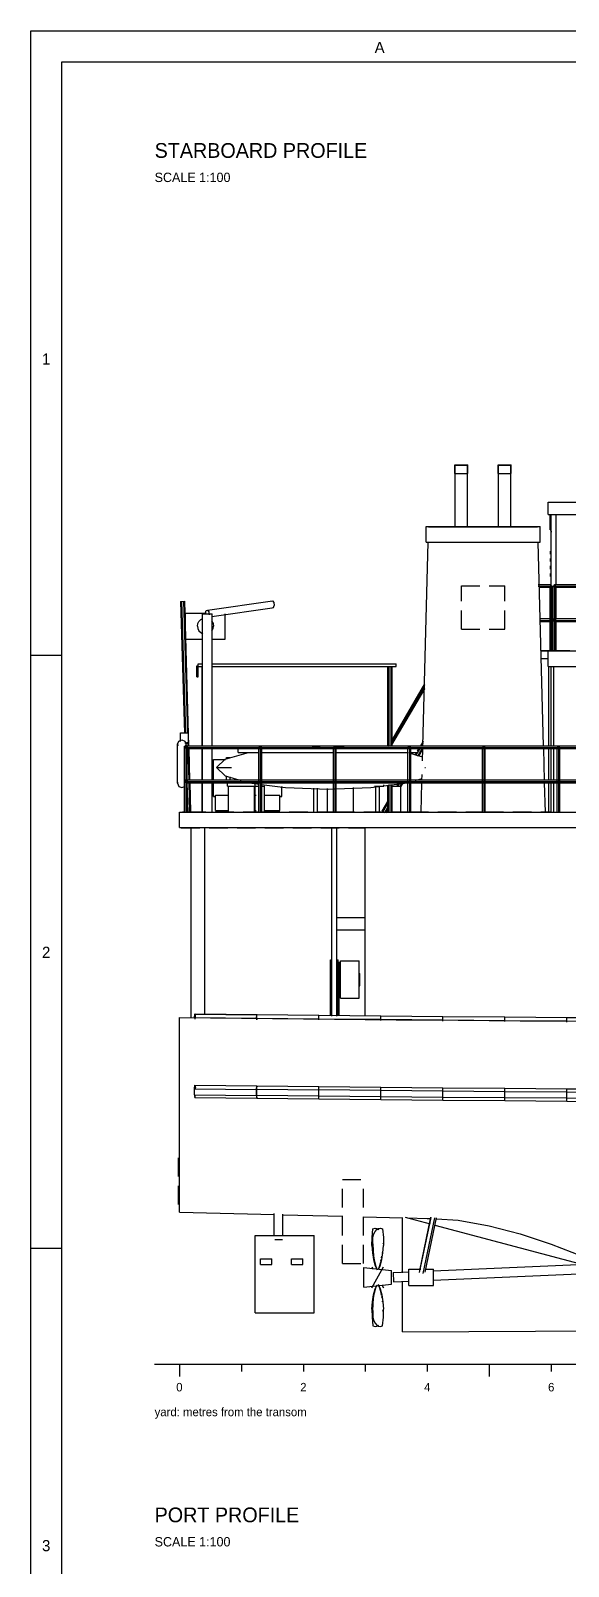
# Model space of a CAD drawing. Extents: x 5 to 836, y 5 to 589.
# Drawn here: x 5 to 91.8, y 341.4 to 589 of the extents above; entities that cross this region are included whole.
import ezdxf
from ezdxf.enums import TextEntityAlignment as Align

# ---------------------------------------------------------------- set-up
doc = ezdxf.new("R2010")
doc.units = 0
doc.linetypes.add('DASHED', pattern=[4.5, 3, -1.5])
for name, color, linetype in [('DETAIL', 8, 'CONTINUOUS'), ('DIM', 3, 'CONTINUOUS'), ('FRAME', 7, 'CONTINUOUS'), ('MARKING', 4, 'DASHED'), ('OUTLINE', 7, 'CONTINUOUS'), ('TEXT', 7, 'CONTINUOUS'), ('THIN', 7, 'CONTINUOUS')]:
    doc.layers.add(name, color=color, linetype=linetype)

msp = doc.modelspace()

# ---------------------------------------------------------------- linework, layer by layer
at = {"layer": 'DETAIL'}
for p, q in [((73.46, 519), (75.54, 519)), ((73.46, 517.6), (75.54, 517.6)), ((73.5, 518.95), (75.5, 518.95)), ((80.46, 519), (82.54, 519)), ((80.46, 517.6), (82.54, 517.6)), ((80.5, 518.95), (82.5, 518.95)), ((88.5, 511), (88.5, 513)), ((88.5, 513), (260.2, 513)), ((88.5, 511), (260.2, 511)), ((89, 488.93), (89, 511)), ((89.8, 499.62), (89.8, 511)), ((68.8, 509.05), (87.2, 509.05)), ((69.2, 509), (86.8, 509)), ((89, 508.24), (89.07, 508.24)), ((68.8, 506.55), (87.2, 506.55)), ((86.91, 499.7), (89, 499.7)), ((86.91, 499.42), (89, 499.42)), ((87.05, 499.25), (89, 499.25)), ((88.8, 489), (88.8, 499.5)), ((88.8, 499.5), (89.08, 499.5)), ((89.08, 489), (89.08, 499.5)), ((89.3, 499.5), (89.75, 499.5)), ((89.3, 489), (89.3, 499.5)), ((89.5, 499.7), (223.5, 499.7)), ((89.5, 499.25), (89.5, 499.7)), ((89.5, 499.42), (124, 499.42)), ((89.5, 499.25), (124, 499.25)), ((89.58, 489), (89.58, 499.5)), ((89.75, 489), (89.75, 499.5)), ((89.8, 494.17), (89.8, 499.27)), ((29.2, 496.99), (29.8, 497.01)), ((29.2, 496.99), (29.83, 475.72)), ((29.35, 497), (29.98, 475.73)), ((29.65, 497), (30.28, 475.74)), ((29.8, 497.01), (30.49, 473.64)), ((33.2, 495.16), (33.3, 495.52)), ((33.3, 495.52), (33.52, 495.57)), ((33.52, 495.57), (33.73, 495.3)), ((33.73, 495.3), (33.8, 494.84)), ((43.78, 496.96), (43.8, 497.02)), ((43.8, 497.02), (44.02, 497.07)), ((43.94, 495.98), (43.98, 495.93)), ((43.98, 495.93), (44.2, 495.98)), ((44.02, 497.07), (44.23, 496.8)), ((44.2, 495.98), (44.3, 496.34)), ((44.23, 496.8), (44.3, 496.34)), ((30, 490.9), (30, 495.1)), ((30, 495.1), (33.27, 495.1)), ((31.9, 493), (31.96, 493.4)), ((31.9, 493), (31.96, 492.6)), ((31.96, 493.4), (32.15, 493.76)), ((32.15, 493.76), (32.44, 494.05)), ((32.44, 494.05), (32.8, 494.24)), ((32.7, 495), (34.3, 495)), ((33.2, 495.16), (33.23, 494.96)), ((34.2, 493.81), (34.25, 493.76)), ((34.25, 493.76), (34.44, 493.4)), ((34.44, 493.4), (34.5, 493)), ((34.44, 492.6), (34.5, 493)), ((36.4, 490.9), (36.4, 494.96)), ((87.12, 494.2), (89, 494.2)), ((87.12, 493.92), (89, 493.92)), ((87.12, 493.75), (89, 493.75)), ((89.5, 494.2), (124, 494.2)), ((89.5, 493.75), (89.5, 494.2)), ((89.5, 493.92), (124, 493.92)), ((89.5, 493.75), (124, 493.75)), ((89.8, 489), (89.8, 493.75)), ((30, 490.9), (32.78, 490.9)), ((31.96, 492.6), (32.15, 492.24)), ((32.15, 492.24), (32.44, 491.95)), ((32.44, 491.95), (32.8, 491.76)), ((34.2, 492.19), (34.25, 492.24)), ((34.24, 490.9), (36.4, 490.9)), ((34.25, 492.24), (34.44, 492.6)), ((87.26, 489), (217.4, 489)), ((87.33, 487.8), (88.58, 487.8)), ((88.5, 486.5), (88.5, 489)), ((31.8, 486.6), (32, 486.6)), ((31.8, 484.8), (31.8, 486.6)), ((32, 486.9), (32.77, 486.9)), ((32, 484.8), (32, 486.9)), ((32, 486.5), (32.77, 486.5)), ((32.65, 473.63), (32.65, 486.5)), ((34.24, 486.9), (64, 486.9)), ((34.24, 486.5), (64, 486.5)), ((62.65, 473.63), (62.65, 486.5)), ((62.82, 473.63), (62.82, 486.5)), ((63.17, 473.63), (63.17, 486.5)), ((63.35, 473.63), (63.35, 486.5)), ((64, 486.5), (64, 486.9)), ((88.5, 486.5), (215.55, 486.5)), ((88.6, 473.63), (88.6, 486.5)), ((89, 473.63), (89, 486.5)), ((89.4, 473.63), (89.4, 486.5)), ((31.8, 484.8), (32, 484.8)), ((63.3, 473.83), (68.59, 482.88)), ((63.31, 474.63), (68.6, 483.68)), ((63.32, 474.46), (68.58, 483.45)), ((63.32, 474.06), (68.58, 483.05)), ((88.6, 483.04), (88.67, 483.04)), ((88.6, 482.29), (88.67, 482.29)), ((29.15, 475.8), (30.45, 475.8)), ((29.15, 474.41), (29.15, 475.8)), ((30.45, 474.2), (30.45, 475.8)), ((29.8, 473.65), (30.08, 473.74)), ((29.8, 463), (29.8, 473.65)), ((29.8, 473.5), (30.25, 473.5)), ((29.8, 473.35), (30.08, 473.26)), ((29.9, 474.2), (30.45, 474.2)), ((30, 473.7), (121.47, 473.7)), ((30, 473.25), (30, 473.7)), ((30, 473.42), (121.19, 473.42)), ((30, 473.25), (120.98, 473.25)), ((30.02, 474.26), (30.04, 473.63)), ((30.08, 473.74), (30.25, 473.5)), ((30.08, 473.26), (30.25, 473.5)), ((30.08, 463), (30.08, 473.5)), ((30.25, 463), (30.25, 473.5)), ((30.32, 474.27), (30.34, 473.64)), ((30.35, 473.29), (30.5, 468.11)), ((30.5, 473.29), (30.65, 468.12)), ((32.65, 468.11), (32.65, 473.28)), ((38.5, 472.6), (38.5, 473.27)), ((41.82, 473.5), (42.28, 473.5)), ((41.82, 463), (41.82, 473.5)), ((42.1, 463), (42.1, 473.5)), ((42.28, 463), (42.28, 473.5)), ((53.85, 473.5), (54.3, 473.5)), ((53.85, 463), (53.85, 473.5)), ((54.13, 463), (54.13, 473.5)), ((54.3, 463), (54.3, 473.5)), ((62.71, 473.61), (62.78, 473.73)), ((65.88, 473.5), (66.33, 473.5)), ((65.88, 463), (65.88, 473.5)), ((66.16, 463), (66.16, 473.5)), ((66.33, 463), (66.33, 473.5)), ((67.16, 472.12), (67.83, 473.27)), ((67.42, 472.86), (67.67, 473.29)), ((67.45, 472.03), (68.16, 473.24)), ((67.5, 472.6), (67.5, 473.27)), ((67.62, 472.02), (68.36, 473.28)), ((67.88, 473.65), (68.37, 474.49)), ((68.04, 473.63), (68.39, 474.24)), ((77.9, 473.5), (78.36, 473.5)), ((77.9, 463), (77.9, 473.5)), ((78.18, 463), (78.18, 473.5)), ((78.36, 463), (78.36, 473.5)), ((88.6, 474.71), (88.67, 474.71)), ((88.6, 468.11), (88.6, 473.28)), ((89, 468.11), (89, 473.28)), ((89.4, 468.11), (89.4, 473.28)), ((89.93, 473.5), (90.38, 473.5)), ((89.93, 463), (89.93, 473.5)), ((90.21, 463), (90.21, 473.5)), ((90.38, 463), (90.38, 473.5)), ((34.5, 468.16), (34.5, 471.5)), ((35, 470.2), (36.37, 471.54)), ((36.6, 471.8), (37.2, 471.8)), ((36.6, 471.52), (36.6, 471.8)), ((37.2, 471.73), (37.2, 471.8)), ((38.5, 472.6), (41.85, 472.6)), ((42.2, 472.6), (53.94, 472.6)), ((54.22, 472.6), (65.96, 472.6)), ((66.24, 472.6), (67.5, 472.6)), ((67.03, 472.2), (67.31, 472.68)), ((29.8, 468.15), (30.08, 468.24)), ((30, 468.2), (121.47, 468.2)), ((30, 467.75), (30, 468.2)), ((30.08, 468.24), (30.25, 468)), ((30.08, 467.76), (30.25, 468)), ((35, 470.2), (37.41, 470.2)), ((35, 470.2), (36.37, 468.86)), ((36.6, 468.14), (36.6, 468.83)), ((37.2, 468.14), (37.2, 468.7)), ((68.59, 470.2), (68.73, 470.2)), ((29.8, 467.85), (30.08, 467.76)), ((30, 467.92), (121.89, 467.92)), ((30, 467.75), (122.1, 467.75)), ((30.21, 467.75), (30.35, 463)), ((30.51, 467.76), (30.65, 463)), ((30.66, 467.77), (30.8, 463.01)), ((32.65, 463), (32.65, 467.76)), ((34.5, 465.5), (34.5, 467.75)), ((34.8, 463.25), (34.8, 465.75)), ((34.8, 465.75), (36.96, 465.75)), ((36.6, 467.8), (40.97, 467.8)), ((36.75, 467.2), (36.75, 467.8)), ((36.75, 467.2), (41.86, 467.2)), ((36.9, 463), (36.9, 467.2)), ((41.01, 465.75), (41.36, 465.75)), ((41.1, 463), (41.1, 467.2)), ((41.25, 463), (41.25, 467.67)), ((42.2, 467.2), (42.75, 467.2)), ((42.75, 463), (42.75, 467.2)), ((42.76, 465.75), (45.2, 465.75)), ((45.2, 463.25), (45.2, 465.75)), ((45.5, 465.5), (45.5, 467.14)), ((50.7, 463), (50.7, 466.86)), ((51.3, 463), (51.3, 466.86)), ((52.9, 463), (52.9, 466.79)), ((57.1, 463), (57.1, 466.99)), ((60.47, 467.2), (62, 467.2)), ((60.7, 463), (60.7, 467.2)), ((61.3, 463), (61.3, 467.2)), ((62, 467.2), (62, 467.4)), ((62.65, 463), (62.65, 467.34)), ((62.72, 465.75), (62.79, 465.75)), ((62.72, 465.45), (62.72, 465.75)), ((62.82, 463), (62.82, 467.48)), ((63.17, 463), (63.17, 467.48)), ((63.25, 463), (63.25, 467.2)), ((63.25, 467.2), (64.75, 467.2)), ((63.35, 463), (63.35, 467.48)), ((64.07, 467.13), (64.32, 467.56)), ((64.23, 467.12), (64.55, 467.66)), ((64.6, 467.15), (64.92, 467.69)), ((64.73, 467.07), (65.15, 467.8)), ((64.75, 463), (64.75, 467.2)), ((88.6, 463), (88.6, 467.76)), ((89, 463), (89, 467.76)), ((89.4, 463), (89.4, 467.76)), ((30.25, 462.99), (30.8, 463.01)), ((34.8, 463.25), (36.96, 463.25)), ((41.01, 463.25), (41.36, 463.25)), ((42.76, 463.25), (45.2, 463.25)), ((61.74, 463.15), (62.8, 464.96)), ((61.74, 463.15), (61.87, 463.08)), ((61.87, 463.08), (62.79, 464.64)), ((61.87, 463.08), (62.13, 462.92)), ((62.13, 462.92), (62.8, 464.07)), ((62.29, 462.91), (62.79, 463.75)), ((62.72, 465.45), (62.79, 465.45)), ((29, 460.5), (29, 463)), ((29, 463), (259, 463)), ((29, 460.5), (259, 460.5)), ((53.6, 430.12), (53.6, 460.49)), ((54.4, 430.12), (54.4, 460.49)), ((59, 430.13), (59, 460.5)), ((54.35, 446), (59.04, 446)), ((54.35, 444), (59.04, 444)), ((53.4, 439.2), (53.67, 439.2)), ((53.4, 430.17), (53.4, 439.2)), ((54.33, 439.2), (54.6, 439.2)), ((54.53, 438.8), (54.8, 438.8)), ((54.6, 430.17), (54.6, 439.2)), ((54.8, 430.15), (54.8, 438.8)), ((55, 439), (58, 439)), ((55, 433), (55, 439)), ((58, 433), (58, 439)), ((55, 433), (58, 433)), ((29, 398.51), (29, 429.9)), ((31.46, 429.88), (31.48, 430.45)), ((31.46, 429.88), (41.46, 429.77)), ((31.46, 429.88), (31.49, 429.63)), ((31.48, 430.45), (31.53, 430.5)), ((31.48, 430.45), (41.48, 430.34)), ((31.52, 429.83), (31.54, 429.96)), ((31.53, 430.5), (41.53, 430.39)), ((31.53, 430.5), (31.54, 429.96)), ((41.46, 429.77), (41.48, 430.34)), ((41.46, 429.77), (41.48, 429.58)), ((41.48, 430.34), (41.53, 430.39)), ((41.5, 430.36), (51.51, 430.26)), ((41.5, 429.8), (41.5, 430.36)), ((41.5, 429.8), (51.5, 429.7)), ((41.5, 429.53), (41.5, 429.8)), ((41.53, 430.39), (41.53, 430.32)), ((51.5, 430.26), (61.5, 430.16)), ((51.5, 429.7), (51.5, 430.26)), ((51.5, 430.06), (51.5, 430.26)), ((51.5, 429.49), (51.5, 430.26)), ((51.5, 429.49), (51.5, 429.7)), ((51.5, 429.7), (61.5, 429.6)), ((61.5, 429.4), (61.5, 430.16)), ((61.5, 430.16), (71.5, 430.07)), ((61.5, 429.6), (71.5, 429.51)), ((71.5, 429.31), (71.5, 430.07)), ((71.5, 430.07), (81.5, 429.99)), ((71.5, 429.51), (81.5, 429.43)), ((81.5, 429.22), (81.5, 429.99)), ((81.5, 429.99), (91.5, 429.91)), ((81.5, 429.43), (91.5, 429.35)), ((91.5, 429.14), (91.5, 429.91)), ((91.5, 429.91), (101.5, 429.84)), ((91.5, 429.35), (101.5, 429.28)), ((29, 419), (29.07, 419)), ((31.43, 418.4), (31.5, 418.97)), ((31.5, 418.97), (31.57, 418.54)), ((31.5, 418.97), (41.5, 418.86)), ((31.57, 418.41), (31.57, 418.54)), ((41.43, 418.29), (41.5, 418.86)), ((41.5, 418.86), (41.52, 418.73)), ((41.5, 418.36), (41.51, 418.86)), ((41.51, 418.8), (41.51, 418.86)), ((41.51, 418.86), (51.51, 418.76)), ((51.49, 416.76), (51.51, 418.76)), ((51.5, 418.25), (51.51, 418.76)), ((51.51, 418.69), (51.51, 418.76)), ((51.51, 418.76), (61.51, 418.66)), ((61.49, 416.66), (61.51, 418.66)), ((61.51, 418.66), (71.51, 418.57)), ((71.49, 416.57), (71.51, 418.57)), ((71.51, 418.57), (81.51, 418.48)), ((81.49, 416.48), (81.51, 418.49)), ((81.51, 418.48), (91.51, 418.41)), ((31.43, 418.4), (41.43, 418.29)), ((31.43, 417.4), (31.43, 418.4)), ((31.43, 417.4), (41.43, 417.29)), ((31.43, 417.4), (31.5, 416.97)), ((31.5, 416.97), (31.54, 417.35)), ((31.5, 416.97), (41.5, 416.86)), ((41.43, 417.29), (41.43, 418.29)), ((41.43, 417.29), (41.5, 416.86)), ((41.49, 417.36), (41.5, 418.36)), ((41.49, 417.36), (51.49, 417.25)), ((41.49, 416.86), (41.49, 417.36)), ((41.49, 416.86), (41.49, 416.99)), ((41.49, 416.86), (51.49, 416.76)), ((41.5, 418.36), (51.5, 418.25)), ((41.5, 416.86), (41.51, 416.99)), ((51.49, 417.25), (51.5, 418.25)), ((51.49, 416.76), (51.49, 417.25)), ((51.49, 416.76), (51.49, 416.88)), ((51.49, 416.76), (61.49, 416.66)), ((51.5, 418.26), (61.5, 418.16)), ((51.5, 417.26), (61.5, 417.16)), ((61.49, 416.66), (71.49, 416.57)), ((61.5, 418.16), (71.5, 418.07)), ((61.5, 417.16), (71.5, 417.07)), ((71.49, 416.57), (81.49, 416.48)), ((71.5, 418.07), (81.5, 417.98)), ((71.5, 417.07), (81.5, 416.98)), ((81.49, 416.48), (91.49, 416.41)), ((81.5, 417.98), (91.5, 417.91)), ((81.5, 416.98), (91.5, 416.91)), ((91.49, 416.41), (91.51, 418.41)), ((91.49, 416.41), (91.5, 416.91)), ((91.49, 416.41), (101.49, 416.34)), ((91.5, 417.91), (91.51, 418.41)), ((91.5, 417.91), (101.5, 417.84)), ((91.5, 416.91), (101.5, 416.84)), ((91.51, 418.41), (101.51, 418.34)), ((65, 388.71), (65, 397.66)), ((65.41, 397.69), (69.46, 396.61)), ((67.76, 388.75), (69.62, 397.65)), ((67.8, 389.11), (69.59, 397.67)), ((68.31, 388.63), (70.19, 397.6)), ((68.68, 388.8), (70.51, 397.57)), ((70.2, 396.42), (94.33, 390)), ((41.25, 394.75), (50.75, 394.75)), ((41.25, 382.25), (41.25, 394.75)), ((44.39, 394.07), (45.61, 394.07)), ((50.75, 382.25), (50.75, 394.75)), ((42.1, 390.05), (42.1, 390.95)), ((42.1, 390.95), (43.9, 390.95)), ((42.1, 390.05), (43.9, 390.05)), ((43.9, 390.05), (43.9, 390.95)), ((47.1, 390.05), (47.1, 390.95)), ((47.1, 390.95), (48.9, 390.95)), ((47.1, 390.05), (48.9, 390.05)), ((48.9, 390.05), (48.9, 390.95)), ((58.75, 386.4), (58.75, 389.6)), ((63.25, 386.9), (63.25, 389.1)), ((63.47, 388.75), (63.53, 387.26)), ((66, 386.7), (66, 389.3)), ((70, 386.7), (70, 389.3)), ((65, 379.2), (65, 387.38)), ((41.25, 382.25), (50.75, 382.25)), ((65, 379.2), (128.89, 379.48))]:
    msp.add_line(p, q, dxfattribs=at)
at = {"layer": 'DIM'}
for p, q in [((25, 374), (383, 374)), ((29, 374), (29, 372)), ((39, 374), (39, 372.8)), ((49, 374), (49, 372.8)), ((59, 374), (59, 372.8)), ((69, 374), (69, 372.8)), ((79, 374), (79, 372)), ((89, 374), (89, 372.8))]:
    msp.add_line(p, q, dxfattribs=at)
at = {"layer": 'FRAME'}
for p, q in [((10, 584), (831, 584)), ((10, 10), (10, 584))]:
    msp.add_line(p, q, dxfattribs=at)
at = {"layer": 'MARKING'}
for p, q in [((88.85, 508.8), (88.85, 511.04)), ((88.8, 510), (89, 510)), ((88.8, 508.5), (88.8, 510)), ((88.8, 508.5), (89, 508.5)), ((89, 508.5), (89, 510)), ((88.9, 504.6), (88.9, 505.1)), ((88.9, 505.1), (89, 505.1)), ((89, 504.6), (89, 505.1)), ((88.9, 504.6), (89, 504.6)), ((88.9, 503.4), (88.9, 503.9)), ((88.9, 503.9), (89, 503.9)), ((88.9, 503.4), (89, 503.4)), ((88.9, 502.2), (88.9, 502.7)), ((88.9, 502.7), (89, 502.7)), ((89, 503.4), (89, 503.9)), ((89, 502.2), (89, 502.7)), ((88.9, 502.2), (89, 502.2)), ((88.9, 501.5), (89, 501.5)), ((88.9, 501), (88.9, 501.5)), ((88.9, 501), (89, 501)), ((89, 501), (89, 501.5)), ((74.5, 492.5), (74.5, 499.5)), ((74.5, 499.5), (81.5, 499.5)), ((81.5, 492.5), (81.5, 499.5)), ((74.5, 492.5), (81.5, 492.5)), ((87.26, 489.06), (89, 489.06)), ((87.26, 489.01), (217.35, 489.01)), ((89, 489.01), (89, 489.06)), ((89, 489.05), (217.35, 489.05)), ((29.5, 463.05), (29.85, 463.05)), ((29.5, 463), (29.5, 463.05)), ((30.27, 463.05), (41.88, 463.05)), ((42.23, 463.05), (53.97, 463.05)), ((54.25, 463.05), (66, 463.05)), ((66.21, 463.05), (77.95, 463.05)), ((78.3, 463.05), (89, 463.05)), ((89, 463), (89, 463.05)), ((29.5, 463), (29.85, 463)), ((30.27, 463), (41.88, 463)), ((42.23, 463), (53.97, 463)), ((54.25, 463), (66, 463)), ((66.21, 463), (77.95, 463)), ((78.3, 463), (89, 463)), ((29.3, 460.5), (59.04, 460.5)), ((29.3, 460.45), (29.3, 460.5)), ((29.3, 460.45), (59.04, 460.45)), ((58, 437), (58.1, 437)), ((58, 435), (58, 437)), ((58.1, 435), (58.1, 437)), ((58, 435), (58.1, 435)), ((28.87, 399.75), (28.87, 407.25)), ((55.3, 390.25), (55.3, 403.75)), ((55.3, 403.75), (58.7, 403.75)), ((58.7, 390.25), (58.7, 403.75)), ((55.3, 390.25), (58.7, 390.25))]:
    msp.add_line(p, q, dxfattribs=at)
at = {"layer": 'OUTLINE'}
for p, q in [((73.46, 517.6), (73.46, 519)), ((73.5, 508.91), (73.5, 518.95)), ((75.5, 508.91), (75.5, 518.95)), ((75.54, 517.6), (75.54, 519)), ((80.46, 517.6), (80.46, 519)), ((80.5, 508.91), (80.5, 518.95)), ((82.5, 508.91), (82.5, 518.95)), ((82.54, 517.6), (82.54, 519)), ((68.8, 506.55), (68.8, 509.05)), ((69.2, 508.93), (69.2, 509)), ((86.8, 509), (86.8, 508.93)), ((87.2, 506.55), (87.2, 509.05)), ((68.28, 473.63), (69.14, 506.55)), ((86.86, 506.55), (87.72, 473.63)), ((29.2, 496.99), (29.8, 497.01)), ((33.52, 495.57), (44.02, 497.07)), ((34.24, 494.53), (43.98, 495.93)), ((32.7, 473.62), (32.7, 495)), ((34.3, 473.62), (34.3, 495)), ((28.7, 473.95), (28.91, 474.44)), ((28.7, 467.65), (28.7, 473.95)), ((28.7, 473.95), (28.78, 473.77)), ((28.91, 474.44), (29.4, 474.64)), ((29.4, 474.64), (29.89, 474.44)), ((29.89, 474.44), (30.1, 473.95)), ((30.02, 473.77), (30.1, 473.95)), ((30.1, 473.63), (30.1, 473.95)), ((32.7, 468.1), (32.7, 473.27)), ((34.3, 468.1), (34.3, 473.27)), ((50.43, 473.6), (53, 473.7)), ((53, 473.7), (55.57, 473.6)), ((68.22, 471.25), (68.27, 473.28)), ((87.73, 473.28), (87.87, 468.1)), ((34.5, 471.5), (36.45, 471.5)), ((36.37, 471.54), (40.14, 472.64)), ((65.73, 472.67), (65.99, 472.6)), ((66.26, 472.52), (68.24, 471.94)), ((36.37, 468.86), (38.95, 468.11)), ((67.05, 468.11), (68.17, 468.44)), ((68.13, 468.1), (68.16, 469.08)), ((28.7, 467.65), (28.78, 467.83)), ((28.7, 467.65), (28.91, 467.16)), ((28.91, 467.16), (29.4, 466.96)), ((29.4, 466.96), (29.89, 467.16)), ((32.7, 463), (32.7, 467.75)), ((34.3, 463), (34.3, 467.75)), ((34.5, 465.5), (34.85, 465.5)), ((40.07, 467.78), (40.27, 467.73)), ((40.27, 467.73), (41.85, 467.52)), ((42.26, 467.47), (46.11, 466.97)), ((45.15, 465.5), (45.5, 465.5)), ((46.11, 466.97), (53, 466.7)), ((53, 466.7), (53.97, 466.74)), ((54.25, 466.75), (59.89, 466.97)), ((59.89, 466.97), (65.73, 467.73)), ((65.73, 467.73), (65.93, 467.78)), ((68, 463), (68.12, 467.75)), ((87.88, 467.75), (88, 463)), ((61.74, 463.15), (61.95, 463.03)), ((62.1, 462.94), (62.16, 462.91)), ((30.9, 429.85), (30.9, 460.5)), ((33.1, 430.41), (33.1, 460.5)), ((29, 429.9), (34, 429.84)), ((29, 419), (29, 429.7)), ((29, 429.7), (29.07, 429.7)), ((34, 429.84), (39, 429.79)), ((39, 429.79), (44, 429.73)), ((44, 429.73), (49, 429.68)), ((49, 429.68), (54, 429.63)), ((54, 429.63), (59, 429.58)), ((59, 429.58), (64, 429.54)), ((64, 429.54), (69, 429.49)), ((69, 429.49), (74, 429.45)), ((74, 429.45), (79, 429.4)), ((79, 429.4), (84, 429.36)), ((84, 429.36), (89, 429.33)), ((89, 429.33), (94, 429.29)), ((29, 398.5), (44.35, 398.12)), ((44.3, 394.63), (44.3, 398.26)), ((45.67, 398.08), (55.39, 397.84)), ((45.7, 394.63), (45.7, 398.19)), ((58.65, 397.76), (65.04, 397.6)), ((65.81, 397.58), (69, 397.5)), ((69, 397.5), (69.56, 397.47)), ((70.46, 397.41), (74, 397.19)), ((74, 397.19), (79, 396.32)), ((79, 396.32), (84, 395)), ((60.07, 393.13), (60.09, 394.43)), ((60.09, 394.43), (60.21, 395.84)), ((60.2, 393.37), (60.21, 394.47)), ((60.21, 395.84), (60.57, 395.92)), ((60.21, 394.47), (60.38, 395)), ((60.38, 395), (60.59, 395.41)), ((60.57, 395.92), (60.88, 395.87)), ((60.59, 395.41), (60.84, 395.7)), ((60.84, 395.7), (61.12, 395.87)), ((60.88, 395.87), (61.16, 395.7)), ((61.12, 395.87), (61.43, 395.92)), ((61.43, 395.92), (61.79, 395.84)), ((61.79, 395.84), (61.91, 394.43)), ((61.91, 394.43), (61.93, 393.13)), ((84, 395), (89, 393.32)), ((60.07, 393.13), (60.15, 391.94)), ((60.15, 391.94), (60.33, 390.85)), ((60.2, 393.37), (60.24, 392.34)), ((60.24, 392.34), (60.34, 391.39)), ((60.34, 391.39), (60.5, 390.52)), ((61.61, 391.12), (61.66, 391.39)), ((61.67, 390.85), (61.85, 391.94)), ((61.71, 391.87), (61.71, 391.94)), ((61.8, 393.44), (61.8, 393.37)), ((61.85, 391.94), (61.93, 393.13)), ((89, 393.32), (94, 391.4)), ((58.75, 389.6), (63.25, 389.1)), ((60.07, 389.71), (60.28, 389.32)), ((60.07, 386.29), (61.93, 389.71)), ((60.33, 390.85), (60.61, 389.87)), ((60.5, 390.52), (60.72, 389.72)), ((60.61, 389.87), (60.86, 389.31)), ((60.72, 389.72), (60.93, 389.18)), ((61.11, 389.25), (61.39, 389.87)), ((61.12, 389.3), (61.28, 389.72)), ((61.28, 389.72), (61.48, 390.45)), ((61.39, 389.87), (61.67, 390.85)), ((61.51, 390.59), (61.56, 390.86)), ((63.47, 388.75), (66.05, 388.86)), ((63.47, 388.75), (63.53, 387.25)), ((66, 389.3), (67.93, 389.3)), ((68.76, 389.3), (70, 389.3)), ((69.96, 389.04), (97.05, 390.24)), ((69.96, 387.54), (99.08, 388.83)), ((58.75, 386.4), (63.25, 386.9)), ((60.5, 385.48), (60.72, 386.28)), ((60.61, 386.13), (60.86, 386.69)), ((60.72, 386.28), (60.91, 386.76)), ((61.06, 386.88), (61.39, 386.13)), ((61.12, 386.7), (61.28, 386.28)), ((61.28, 386.28), (61.48, 385.55)), ((61.66, 386.8), (61.93, 386.29)), ((63.53, 387.25), (66.05, 387.36)), ((66, 386.7), (70, 386.7)), ((60.07, 382.87), (60.15, 384.06)), ((60.15, 384.06), (60.33, 385.15)), ((60.24, 383.66), (60.34, 384.61)), ((60.33, 385.15), (60.61, 386.13)), ((60.34, 384.61), (60.5, 385.48)), ((61.39, 386.13), (61.67, 385.15)), ((61.51, 385.41), (61.56, 385.14)), ((61.61, 384.88), (61.66, 384.61)), ((61.67, 385.15), (61.85, 384.06)), ((61.71, 384.13), (61.71, 384.06)), ((61.85, 384.06), (61.93, 382.87)), ((60.07, 382.87), (60.09, 381.57)), ((60.09, 381.57), (60.21, 380.16)), ((60.2, 382.63), (60.24, 383.66)), ((60.2, 382.63), (60.21, 381.53)), ((60.21, 381.53), (60.38, 381)), ((61.79, 380.16), (61.91, 381.57)), ((61.8, 382.56), (61.8, 382.63)), ((61.91, 381.57), (61.93, 382.87)), ((60.21, 380.16), (60.57, 380.08)), ((60.38, 381), (60.59, 380.59)), ((60.57, 380.08), (60.88, 380.13)), ((60.59, 380.59), (60.84, 380.3)), ((60.84, 380.3), (61.12, 380.13)), ((60.88, 380.13), (61.16, 380.3)), ((61.12, 380.13), (61.43, 380.08)), ((61.43, 380.08), (61.79, 380.16))]:
    msp.add_line(p, q, dxfattribs=at)
at = {"layer": 'THIN'}
for p, q in [((5, 589), (836, 589)), ((5, 5), (5, 589)), ((5, 488.33), (10, 488.33)), ((5, 392.67), (10, 392.67))]:
    msp.add_line(p, q, dxfattribs=at)

# ---------------------------------------------------------------- texts
at = {"layer": 'TEXT'}
for s, height, p in [('A', 1.8, (61.31, 585.4)), ('1', 1.8, (7.5, 535.17)), ('2', 1.8, (7.5, 439.5)), ('0', 1.37, (29, 369.6)), ('2', 1.37, (49, 369.6)), ('4', 1.37, (69, 369.6)), ('6', 1.37, (89, 369.6)), ('3', 1.8, (7.5, 343.83))]:
    msp.add_text(s, height=height, dxfattribs=at).set_placement(p, align=Align.CENTER)
for s, height, p in [('STARBOARD PROFILE', 2.38, (25, 568.5)), ('SCALE 1:100', 1.51, (25, 564.6)), ('yard: metres from the transom', 1.37, (25, 365.6)), ('PORT PROFILE', 2.38, (25, 348.5)), ('SCALE 1:100', 1.51, (25, 344.6))]:
    msp.add_text(s, height=height, dxfattribs=at).set_placement(p)

doc.saveas('drawing.dxf')
